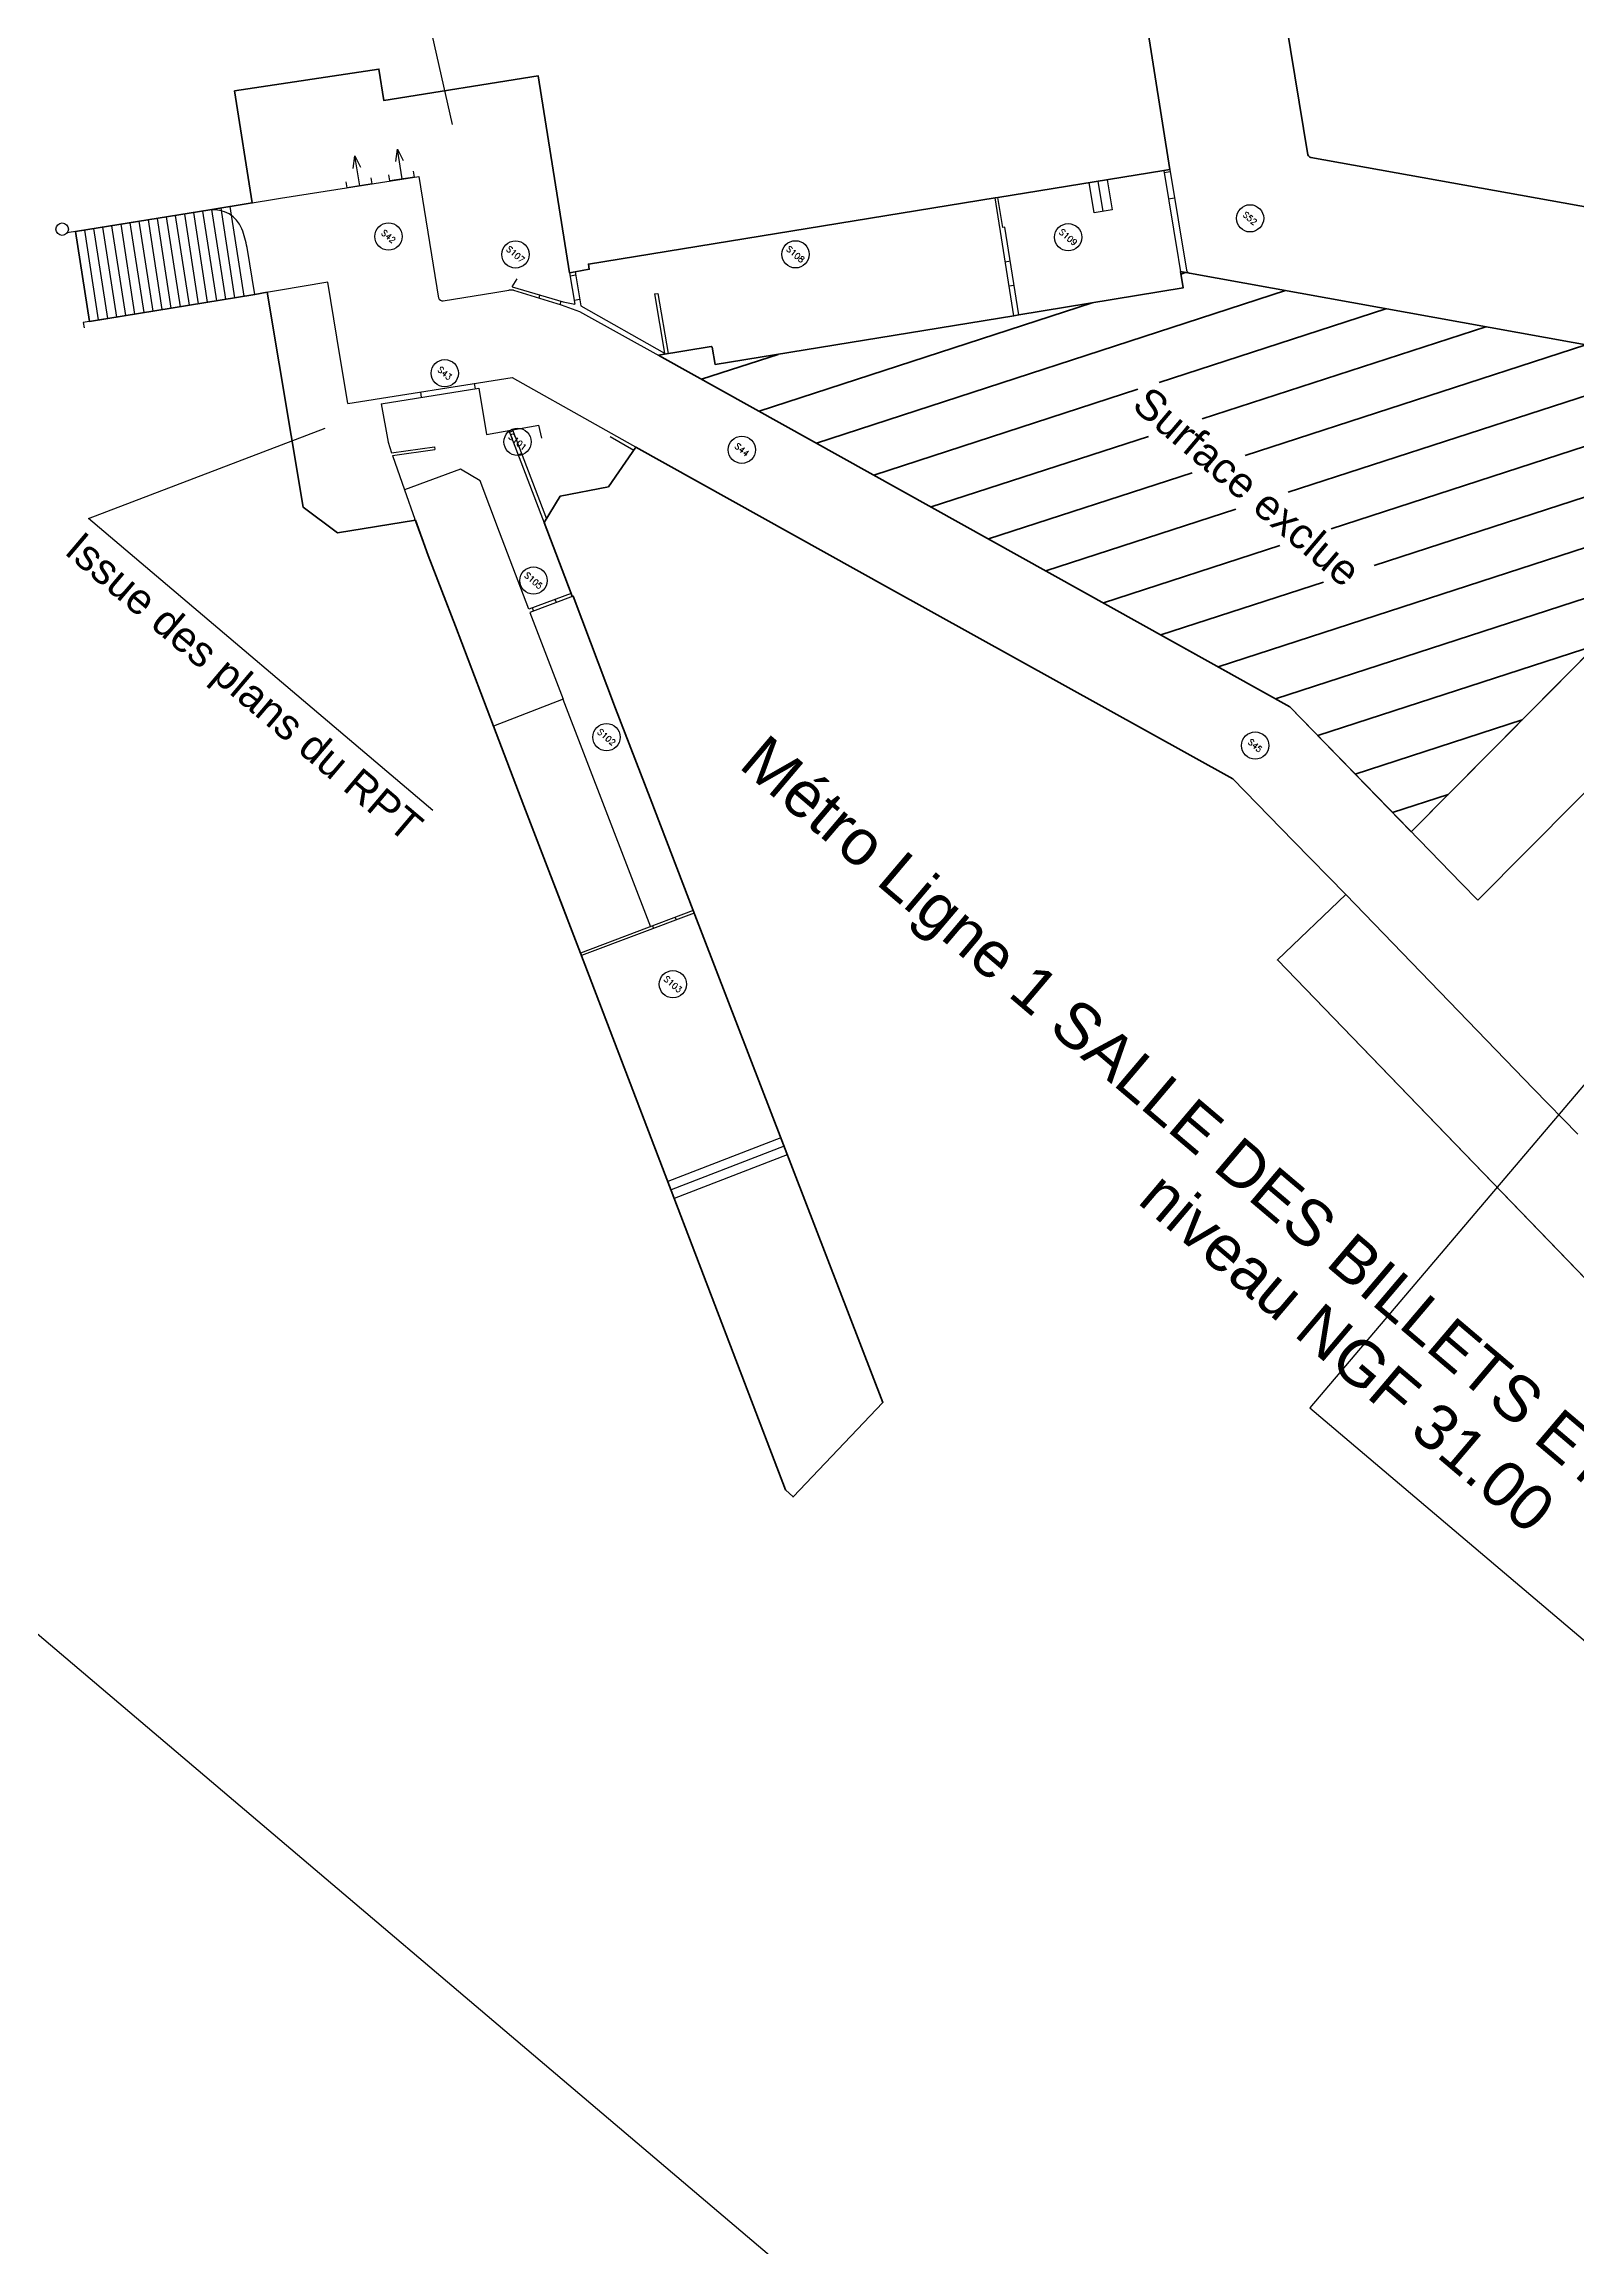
# Model space of a CAD drawing. Header units: metres. Extents: x 1653773 to 1654374, y 8182561 to 8183166.
# Drawn here: x 1653977.9 to 1654028.5, y 8182960.4 to 8183033.1 of the extents above; entities that cross this region are included whole.
import ezdxf
from ezdxf.enums import TextEntityAlignment as Align

# ---------------------------------------------------------------- set-up
doc = ezdxf.new("R2010")
doc.units = ezdxf.units.M
doc.header["$LTSCALE"] = 2
for name, color, linetype in [('schema', 7, 'Continuous'), ('TOP-BATIS-_-E', 7, 'Continuous'), ('TOP-INFRA-EF-E', 7, 'Continuous'), ('TOP2M-BATIS-_-E', 6, 'Continuous'), ('TOP2M-BATIS-RPT-E', 8, 'Continuous'), ('TOP2M-INFRA-EF-E', 6, 'Continuous'), ('TOP2M-MOBIL-_-E', 6, 'Continuous'), ('TOP2M-SCAN-TRUEVIEW-E', 7, 'Continuous')]:
    doc.layers.add(name, color=color, linetype=linetype)
doc.layers.add('TOP2M-SURFACE-_-E', color=7, linetype='Continuous', lineweight=40)
doc.styles.add('Arial', font='ARIAL.TTF')
doc.styles.add('Romanc 2', font='Romanc.shx', dxfattribs={"width": 0.99, "height": 0.5})
doc.styles.get("Standard").update_dxf_attribs({"font": 'txt.shx'})

# ---------------------------------------------------------------- blocks, each defined once
blk = doc.blocks.new('319')
at = {"linetype": 'Continuous'}
for p, q in [((0.5, 0), (0.5, 1)), ((0, 0), (0, 0.2)), ((0, 0), (1, 0)), ((1, 0), (1, 0.2))]:
    blk.add_line(p, q, dxfattribs=at)
blk.add_lwpolyline([(0.65, 0.6), (0.5, 1), (0.35, 0.6)], dxfattribs=at)
blk = doc.blocks.new('cdr_shm')
for p, q in [((0, 1), (0, 0)), ((1, 1), (0, 1)), ((0, 0), (1, 0))]:
    blk.add_line(p, q)
at = {"flags": 4}
blk.add_attdef('FEUILLE', text='', height=0.05, dxfattribs=at).set_placement((0.05, 0.05), align=Align.BOTTOM_LEFT)

msp = doc.modelspace()

# ---------------------------------------------------------------- hatches: boundary and pattern name
at = {"layer": 'TOP2M-SURFACE-_-E'}
h = msp.add_hatch(dxfattribs=at)
h.set_pattern_fill('ANSI31', color=256, scale=0.5, angle=333, style=0)
h.paths.add_polyline_path([(1653998.189, 8183022.848), (1653999.926, 8183023.136), (1653999.954, 8183023.118), (1654000.056, 8183022.537), (1654009.904, 8183024.148), (1654010.075, 8183024.176), (1654015.49, 8183025.067), (1654015.401, 8183025.607), (1654015.697, 8183025.553), (1654035.534, 8183021.966), (1654036.637, 8183020.869), (1654023.015, 8183007.133), (1654019.016, 8183011.251), (1653998.297, 8183022.789)])
h.paths.add_polyline_path([(1654013.379, 8183020.98), (1654014.4, 8183022.206), (1654021.945, 8183015.779), (1654021.036, 8183014.602)], flags=16)

# ---------------------------------------------------------------- linework, layer by layer
at = {"layer": 'TOP-BATIS-_-E'}
for p, q in [((1653983.383, 8183027.638), (1653978.675, 8183026.883)), ((1653984.869, 8183024.852), (1653984.611, 8183026.398))]:
    msp.add_line(p, q, dxfattribs=at)
at = {"layer": 'TOP-BATIS-_-E', "flags": 128}
msp.add_lwpolyline([(1653984.869, 8183024.852), (1653984.406, 8183024.773), (1653979.207, 8183023.927), (1653979.233, 8183023.755)], dxfattribs=at)
at = {"layer": 'TOP-BATIS-_-E'}
msp.add_circle((1653978.512, 8183027.005), 0.204, dxfattribs=at)
for centre, radius, start, end in [((1653983.511, 8183026.647), 0.999, 21.59555, 97.38052), ((1653981.622, 8183025.899), 3.031, 9.46743, 21.59555)]:
    msp.add_arc(centre, radius, start, end, dxfattribs=at)
at = {"layer": 'TOP-INFRA-EF-E'}
for p, q in [((1653980.913, 8183024.205), (1653980.456, 8183027.168)), ((1653981.213, 8183024.254), (1653980.756, 8183027.217)), ((1653981.513, 8183024.302), (1653981.056, 8183027.265)), ((1653981.813, 8183024.351), (1653981.356, 8183027.313)), ((1653982.113, 8183024.4), (1653981.655, 8183027.361)), ((1653982.412, 8183024.449), (1653981.955, 8183027.409)), ((1653982.712, 8183024.498), (1653982.255, 8183027.457)), ((1653983.012, 8183024.546), (1653982.555, 8183027.505)), ((1653983.312, 8183024.595), (1653982.855, 8183027.553)), ((1653983.612, 8183024.644), (1653983.155, 8183027.601)), ((1653983.912, 8183024.693), (1653983.455, 8183027.65)), ((1653984.212, 8183024.742), (1653983.755, 8183027.699)), ((1653984.511, 8183024.791), (1653984.055, 8183027.749)), ((1653978.956, 8183026.928), (1653979.414, 8183023.961)), ((1653979.714, 8183024.01), (1653979.256, 8183026.976)), ((1653980.014, 8183024.059), (1653979.556, 8183027.024)), ((1653980.314, 8183024.107), (1653979.856, 8183027.072)), ((1653980.613, 8183024.156), (1653980.156, 8183027.12))]:
    msp.add_line(p, q, dxfattribs=at)
at = {"layer": 'TOP-INFRA-EF-E', "flags": 128}
msp.add_lwpolyline([(1653982.572, 8183025.985, 0, 0, 0), (1653981.584, 8183025.832, 0.2, 0, 0), (1653981.09, 8183025.756, 0, 0, 0)], format="xyseb", dxfattribs=at)
at = {"layer": 'TOP2M-BATIS-_-E'}
for p, q in [((1654018.746, 8183034.683), (1654019.611, 8183029.455)), ((1653988.959, 8183032.284), (1653984.203, 8183031.567)), ((1653989.126, 8183031.249), (1653994.218, 8183032.061)), ((1654009.383, 8183028.052), (1654014.855, 8183028.941)), ((1654014.855, 8183028.941), (1654015.49, 8183025.067)), ((1654014.866, 8183028.87), (1654015.067, 8183028.902)), ((1654015.055, 8183028.974), (1654015.599, 8183025.656)), ((1654009.286, 8183028.036), (1653995.871, 8183025.852)), ((1654009.904, 8183024.148), (1654009.286, 8183028.036)), ((1654009.541, 8183027.055), (1654009.383, 8183028.052)), ((1654015.008, 8183028.006), (1654015.208, 8183028.039)), ((1654009.615, 8183027.067), (1654009.541, 8183027.055)), ((1654010.075, 8183024.176), (1654009.615, 8183027.067)), ((1653995.871, 8183025.852), (1653995.903, 8183025.682)), ((1654009.621, 8183025.929), (1654009.792, 8183025.956)), ((1653993.352, 8183025.099), (1653993.522, 8183025.364)), ((1653993.352, 8183025.099), (1653995.036, 8183024.609)), ((1653995.252, 8183025.566), (1653995.425, 8183024.527)), ((1653995.457, 8183025.487), (1653995.27, 8183025.456)), ((1653995.903, 8183025.682), (1653995.439, 8183025.597)), ((1653995.439, 8183025.597), (1653995.625, 8183024.48)), ((1654009.747, 8183025.135), (1654009.918, 8183025.162)), ((1654015.49, 8183025.067), (1654010.075, 8183024.176)), ((1653986.462, 8183017.84), (1653985.278, 8183024.922)), ((1653994.246, 8183024.729), (1653994.275, 8183024.83)), ((1653994.94, 8183024.519), (1653994.972, 8183024.627)), ((1653995.036, 8183024.609), (1653995.425, 8183024.527)), ((1653995.591, 8183024.685), (1653995.404, 8183024.654)), ((1653995.625, 8183024.48), (1653998.387, 8183022.919)), ((1653998.05, 8183024.87), (1653998.159, 8183024.889)), ((1653998.05, 8183024.87), (1653998.387, 8183022.919)), ((1653998.159, 8183024.889), (1653998.502, 8183022.9)), ((1654000.056, 8183022.537), (1654009.904, 8183024.148)), ((1653998.189, 8183022.848), (1653999.926, 8183023.136)), ((1653999.926, 8183023.136), (1653999.954, 8183023.118)), ((1653999.954, 8183023.118), (1654000.056, 8183022.537)), ((1653987.931, 8183021.257), (1653993.359, 8183022.112)), ((1653993.359, 8183022.112), (1653998.834, 8183019.037)), ((1653989.04, 8183021.249), (1653992.261, 8183021.757)), ((1653990.329, 8183021.635), (1653990.358, 8183021.457)), ((1653992.105, 8183021.915), (1653992.133, 8183021.736)), ((1653992.261, 8183021.757), (1653992.513, 8183020.228)), ((1653989.04, 8183021.249), (1653989.262, 8183019.978)), ((1654036.637, 8183020.869), (1654023.015, 8183007.133)), ((1653989.262, 8183019.978), (1653989.373, 8183019.624)), ((1653992.513, 8183020.228), (1653994.233, 8183020.542)), ((1653993.246, 8183020.362), (1653993.926, 8183018.584)), ((1653993.267, 8183020.306), (1653993.379, 8183020.349)), ((1653993.366, 8183020.384), (1653994.486, 8183017.454)), ((1653994.338, 8183020.116), (1653994.233, 8183020.542)), ((1653996.587, 8183020.162), (1653997.371, 8183019.721)), ((1653989.373, 8183019.624), (1653990.791, 8183019.826)), ((1653989.405, 8183019.536), (1653990.804, 8183019.735)), ((1653989.405, 8183019.536), (1653989.81, 8183018.405)), ((1653990.791, 8183019.826), (1653990.804, 8183019.735)), ((1653993.551, 8183019.563), (1653993.663, 8183019.606)), ((1653997.44, 8183019.82), (1653996.532, 8183018.51)), ((1653991.648, 8183019.089), (1653989.81, 8183018.405)), ((1653992.302, 8183018.708), (1653991.648, 8183019.089)), ((1653992.943, 8183017.008), (1653992.302, 8183018.708)), ((1653993.926, 8183018.584), (1653995.302, 8183014.992)), ((1653994.943, 8183018.203), (1653996.532, 8183018.51)), ((1653998.834, 8183019.037), (1654005.776, 8183015.179)), ((1653989.81, 8183018.405), (1653990.149, 8183017.441)), ((1653994.408, 8183017.326), (1653994.943, 8183018.203)), ((1653990.59, 8183016.246), (1653990.149, 8183017.441)), ((1653993.91, 8183014.469), (1653992.943, 8183017.008)), ((1653990.59, 8183016.246), (1653991.489, 8183013.906)), ((1653995.302, 8183014.992), (1653993.91, 8183014.469)), ((1653995.369, 8183014.901), (1653993.945, 8183014.366)), ((1653994.816, 8183014.693), (1653994.778, 8183014.795)), ((1653996.766, 8183011.193), (1653995.369, 8183014.901)), ((1653993.945, 8183014.366), (1653995.042, 8183011.508)), ((1653994.066, 8183014.412), (1653994.028, 8183014.513)), ((1653992.743, 8183010.618), (1653991.489, 8183013.906)), ((1653995.042, 8183011.508), (1653992.743, 8183010.618)), ((1653997.906, 8183008.234), (1653996.766, 8183011.193)), ((1653992.743, 8183010.618), (1653993.746, 8183007.987)), ((1653993.746, 8183007.987), (1653995.023, 8183004.688)), ((1653999.329, 8183004.53), (1653997.906, 8183008.234)), ((1653995.023, 8183004.688), (1653995.612, 8183003.131)), ((1654020.858, 8183005.064), (1654018.605, 8183002.903)), ((1653999.329, 8183004.53), (1653995.612, 8183003.131)), ((1653999.362, 8183004.445), (1653995.644, 8183003.045)), ((1653997.985, 8183004.024), (1653998.018, 8183003.939)), ((1653998.733, 8183004.306), (1653998.765, 8183004.22)), ((1653999.329, 8183004.53), (1654005.582, 8182988.311)), ((1653995.612, 8183003.131), (1654002.378, 8182985.428)), ((1654018.605, 8183002.903), (1654032.452, 8182988.57)), ((1654005.582, 8182988.311), (1654002.627, 8182985.192)), ((1654002.378, 8182985.428), (1654002.627, 8182985.192))]:
    msp.add_line(p, q, dxfattribs=at)
at = {"layer": 'TOP2M-BATIS-_-E', "flags": 128}
for points in [[(1654015.055, 8183028.974), (1654014.257, 8183033.977), (1654014.009, 8183033.937)], [(1654019.703, 8183029.37), (1654032.25, 8183027.12)], [(1653983.383, 8183027.638), (1653985.713, 8183028.023), (1653990.274, 8183028.747), (1653990.927, 8183024.735)], [(1653987.931, 8183021.257), (1653987.57, 8183023.444), (1653987.281, 8183025.262), (1653984.869, 8183024.852)], [(1653991.086, 8183024.638), (1653992.788, 8183024.92), (1653993.25, 8183024.994)], [(1653993.399, 8183024.988), (1653994.978, 8183024.505), (1653995.577, 8183024.285), (1653998.297, 8183022.789), (1654008.478, 8183017.127), (1654016.999, 8183012.381), (1654019.016, 8183011.251), (1654021.88, 8183008.305), (1654024.675, 8183005.421), (1654025.217, 8183004.875), (1654030.122, 8183009.815), (1654033.738, 8183013.441), (1654033.135, 8183014.053), (1654036.529, 8183017.497), (1654037.86, 8183018.826)], [(1654037.859, 8183019.654), (1654035.534, 8183021.966), (1654015.697, 8183025.553)], [(1654005.776, 8183015.179), (1654017.127, 8183008.872), (1654019.132, 8183006.818), (1654020.863, 8183005.059)], [(1654020.863, 8183005.059), (1654027.048, 8182998.656)], [(1654027.048, 8182998.656), (1654028.516, 8182997.153)]]:
    msp.add_lwpolyline(points, dxfattribs=at)
msp.add_lwpolyline([(1654015.641, 8183025.589), (1654015.641, 8183025.589)], close=True, dxfattribs=at)
at = {"layer": 'TOP2M-BATIS-_-E'}
for centre, radius, start, end in [((1654019.738, 8183029.501), 0.135, 199.56884, 255.00495), ((1653993.31, 8183024.616), 0.383, 76.61001, 99.15002), ((1654015.754, 8183025.706), 0.163, 198.01602, 249.58794), ((1653991.068, 8183024.787), 0.15, 199.97482, 276.98268)]:
    msp.add_arc(centre, radius, start, end, dxfattribs=at)
at = {"layer": 'TOP2M-BATIS-RPT-E'}
for p, q in [((1653988.959, 8183032.284), (1653989.126, 8183031.249)), ((1653984.783, 8183027.875), (1653984.203, 8183031.567)), ((1653995.252, 8183025.566), (1653994.218, 8183032.061)), ((1653987.594, 8183016.988), (1653986.462, 8183017.84)), ((1653990.164, 8183017.402), (1653987.594, 8183016.988))]:
    msp.add_line(p, q, dxfattribs=at)
at = {"layer": 'TOP2M-INFRA-EF-E'}
for p, q in [((1654012.986, 8183028.637), (1654013.149, 8183027.642)), ((1654012.554, 8183027.545), (1654012.391, 8183028.54)), ((1654012.852, 8183027.593), (1654012.688, 8183028.589)), ((1654013.149, 8183027.642), (1654012.554, 8183027.545)), ((1654002.218, 8182997.037), (1653998.492, 8182995.595)), ((1654002.326, 8182996.757), (1653998.599, 8182995.315)), ((1654002.434, 8182996.476), (1653998.706, 8182995.034))]:
    msp.add_line(p, q, dxfattribs=at)
at = {"layer": 'TOP2M-INFRA-EF-E', "flags": 128}
for points in [[(1654013.12, 8183028.149, 0, 0, 0), (1654012.77, 8183028.091, 0.2, 0, 0), (1654012.277, 8183028.01, 0, 0, 0)], [(1654000.335, 8182996.366, 0, 0, 0), (1654000.463, 8182996.036, 0.2, 0, 0), (1654000.643, 8182995.569, 0, 0, 0)]]:
    msp.add_lwpolyline(points, format="xyseb", dxfattribs=at)
at = {"layer": 'TOP2M-MOBIL-_-E'}
msp.add_line((1653995.031, 8183011.503), (1653997.916, 8183003.998), dxfattribs=at)
at = {"layer": 'TOP2M-SCAN-TRUEVIEW-E'}
for centre in [(1653989.277, 8183026.765), (1654011.701, 8183026.738), (1654017.699, 8183027.363), (1653993.467, 8183026.174), (1654002.703, 8183026.176), (1653991.133, 8183022.252), (1653993.537, 8183019.99), (1654000.935, 8183019.73), (1653994.061, 8183015.414), (1653996.471, 8183010.25), (1654017.867, 8183009.972), (1653998.661, 8183002.1)]:
    msp.add_circle(centre, 0.45, dxfattribs=at)
at = {"layer": 'TOP2M-SURFACE-_-E', "lineweight": -2, "flags": 128}
for points in [[(1653979.135, 8183043.987), (1653990.494, 8183034.353), (1653991.379, 8183030.454)], [(1653990.739, 8183007.828), (1653979.38, 8183017.463), (1653987.186, 8183020.441)]]:
    msp.add_lwpolyline(points, dxfattribs=at)
at = {"layer": 'TOP2M-SURFACE-_-E', "color": 3, "flags": 128}
msp.add_lwpolyline([(1654018.746, 8183034.683), (1654019.611, 8183029.455, 0.246716), (1654019.703, 8183029.37), (1654032.25, 8183027.12)], format="xyb", dxfattribs=at)
msp.add_lwpolyline([(1654032.452, 8182988.57), (1654018.605, 8183002.903), (1654020.858, 8183005.064), (1654019.132, 8183006.818), (1654017.127, 8183008.872), (1654005.776, 8183015.179), (1653997.44, 8183019.82), (1653996.532, 8183018.51), (1653994.943, 8183018.203), (1653994.408, 8183017.326), (1653995.302, 8183014.992), (1653995.341, 8183014.89), (1653995.369, 8183014.901), (1653996.766, 8183011.193), (1653997.906, 8183008.234), (1653999.329, 8183004.53), (1654005.582, 8182988.311), (1654002.627, 8182985.192), (1654002.378, 8182985.428), (1653995.612, 8183003.131), (1653993.746, 8183007.987), (1653992.743, 8183010.618), (1653991.489, 8183013.906), (1653990.59, 8183016.246), (1653990.164, 8183017.402), (1653987.594, 8183016.988), (1653986.462, 8183017.84), (1653985.278, 8183024.922), (1653984.869, 8183024.852), (1653979.414, 8183023.961), (1653978.956, 8183026.928), (1653983.383, 8183027.638), (1653984.784, 8183027.87), (1653984.203, 8183031.567), (1653988.959, 8183032.284), (1653989.126, 8183031.249), (1653994.218, 8183032.061), (1653995.252, 8183025.562), (1653995.439, 8183025.597), (1653995.903, 8183025.682), (1653995.871, 8183025.852), (1654009.286, 8183028.036), (1654009.383, 8183028.052), (1654014.855, 8183028.941), (1654015.055, 8183028.973), (1654014.257, 8183033.977)], dxfattribs=at)
msp.add_lwpolyline([(1653998.189, 8183022.848), (1653999.926, 8183023.136), (1653999.954, 8183023.118), (1654000.056, 8183022.537), (1654009.904, 8183024.148), (1654010.075, 8183024.176), (1654015.49, 8183025.067), (1654015.401, 8183025.607), (1654015.697, 8183025.553), (1654035.534, 8183021.966), (1654036.637, 8183020.869), (1654023.015, 8183007.133), (1654019.016, 8183011.251), (1653998.297, 8183022.789)], close=True, dxfattribs=at)

# ---------------------------------------------------------------- block references
at = {"layer": 'schema'}
for p, xscale, yscale, zscale, rotation in [((1654019.673, 8182988.128), 82, 57.4, 82, 319.6963014456981), ((1653817.858, 8182885.19), 418.0000000000001, 176.2, 418, 319.6963014441582), ((1653817.858, 8182885.19), 418.0000000000001, 176.2, 418, 319.6963014441582)]:
    msp.add_blockref('cdr_shm', p, dxfattribs=dict(at, xscale=xscale, yscale=yscale, zscale=zscale, rotation=rotation))
at = {"layer": 'TOP2M-BATIS-_-E'}
for p, xscale, yscale, rotation in [((1653988.74, 8183028.504), 0.833143934151574, -1, 189.0158227948435), ((1653990.139, 8183028.726), 0.8248380767524814, -0.9999999999999999, 189.0158228239847)]:
    msp.add_blockref('319', p, dxfattribs=dict(at, xscale=xscale, yscale=yscale, rotation=rotation))

# ---------------------------------------------------------------- texts
at = {"layer": 'TOP2M-SCAN-TRUEVIEW-E', "style": 'Romanc 2', "width": 0.99}
for s, p in [('S52', (1654017.699, 8183027.363)), ('S42', (1653989.277, 8183026.765)), ('S107', (1653993.467, 8183026.174)), ('S108', (1654002.703, 8183026.176)), ('S109', (1654011.701, 8183026.738)), ('S43', (1653991.133, 8183022.252)), ('S101', (1653993.537, 8183019.99)), ('S44', (1654000.935, 8183019.73)), ('S105', (1653994.061, 8183015.414)), ('S102', (1653996.471, 8183010.25)), ('S45', (1654017.867, 8183009.972)), ('S103', (1653998.661, 8183002.1))]:
    msp.add_text(s, height=0.2, rotation=319.6963, dxfattribs=at).set_placement(p, align=Align.MIDDLE_CENTER)
at = {"layer": 'TOP2M-SURFACE-_-E', "style": 'Arial'}
for s, p in [('Surface exclue', (1654013.757, 8183021.124)), ('Issue des plans du RPT', (1653978.542, 8183016.328))]:
    msp.add_text(s, height=1, rotation=319.6963, dxfattribs=at).set_placement(p)
for s, p in [('Métro Ligne 1 SALLE DES BILLETS ET SES DEBOUCHES', (1654022.014, 8182991.272)), ('niveau NGF 31.00', (1654020.432, 8182989.407))]:
    msp.add_text(s, height=1.5, rotation=319.6963, dxfattribs=at).set_placement(p, align=Align.CENTER)

doc.saveas('drawing.dxf')
